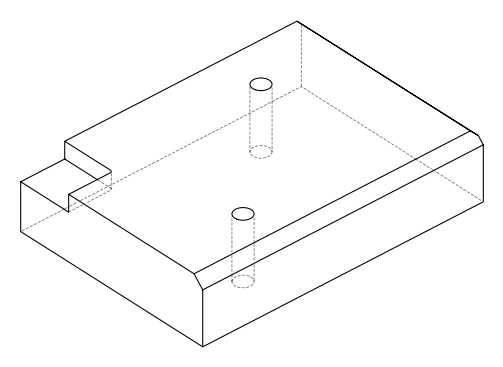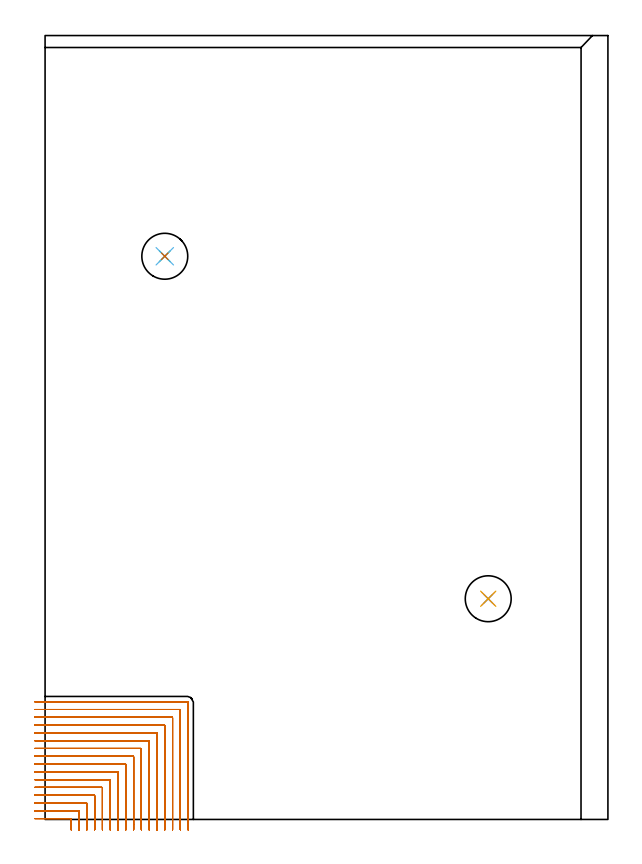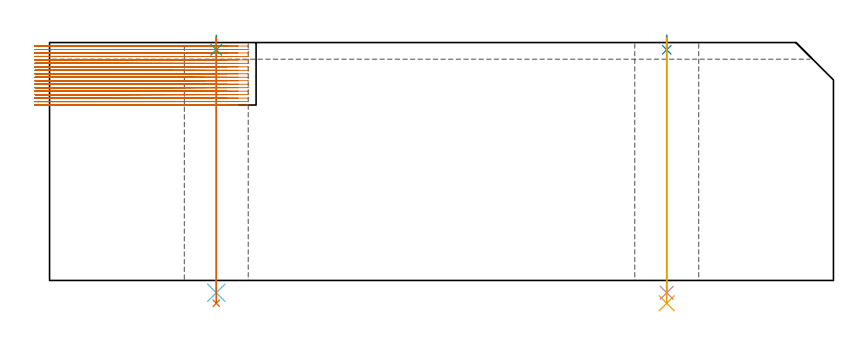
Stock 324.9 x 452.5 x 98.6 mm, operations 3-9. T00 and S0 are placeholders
(PLAN: 9 operations, 6 tool changes, 92.9 min)
(1 AREA_MILL | FG_CHAMFER_SURFACE | UGT0205_001 | 7.7 min | 7630 mm3)
(2 AREA_MILL_1 | FG_CHAMFER_SURFACE_1 | UGT0205_001 | 21.9 min | 54138 mm3)
(3 MILL_CORNER_NOTCH_RECTANGULAR | CORNER_NOTCH_RECTANGULAR | NXT0201_008 | Follow Part, ap 1.5, ae 75% | 61.51 min | 157337 mm3)
(4 SPOT_DRILL | STEP1HOLE | NXT0321_9005560120000 | 0.05 min | 81 mm3)
(5 SPOT_DRILL_1 | STEP1HOLE_1 | NXT0321_9005560120000 | 0.05 min | 98 mm3)
(6 DRILL_THROUGH_HOLE_INTO_CENTER | STEP1HOLE | UGT0301_515 | 0.42 min | 11014 mm3)
(7 DRILL_TO_ENLARGE_THROUGH_HOLE | STEP1HOLE | UGT0301_388 | 0.44 min | 43217 mm3)
(8 DRILL_THROUGH_HOLE_INTO_CENTER_1 | STEP1HOLE_1 | UGT0301_515 | 0.42 min | 11021 mm3)
(9 DRILL_TO_ENLARGE_THROUGH_HOLE_1 | STEP1HOLE_1 | UGT0301_388 | 0.44 min | 43216 mm3)
(TOOL UGT0205_001 | Chamfer Mill 20 x 3 x 45 deg. | D20 FL50 Z2)
(TOOL NXT0201_008 | ENDMILL 6mm [2P460-0600-NA 1630] | D6 FL26 Z6)
(TOOL NXT0321_9005560120000 | NC Spot Drill, 120deg, 12mm, HSS, Uncoated | D12 PA120 FL30 Z2)
(TOOL UGT0301_515 | Carbide Drill 12.0 mm | D12 PA118 FL101 Z2)
(TOOL UGT0301_388 | Twist Drill 26.5 mm | D26.5 PA118 FL165 Z2)
(OP 3 MILL_CORNER_NOTCH_RECTANGULAR)
G17 G21 G94 G90
T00 M6
G54
G17 G0 G90 X15.1 Y-6. S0 M3
G43 Z108.6 H1
Z97.161
G94 G1 Y-3. F250.
Y0.205 F500.
G3 X14.805 Y0.5 R0.3
G1 X-3.
X-6. F250.
G0 Z108.6
X19.6 Y-6.
Z97.161
G1 Y-3.
Y4.705 F500.
G3 X19.305 Y5. R0.3
G1 X-3.
X-6. F250.
G0 Z108.6
X24.1 Y-6.
Z97.161
G1 Y-3.
Y9.204 F500.
G3 X23.804 Y9.5 R0.3
G1 X-3.
X-6. F250.
G0 Z108.6
X28.6 Y-6.
Z97.161
G1 Y-3.
Y13.704 F500.
G3 X28.304 Y14. R0.3
G1 X-3.
X-6. F250.
G0 Z108.6
X33.1 Y-6.
Z97.161
G1 Y-3.
Y18.204 F500.
G3 X32.804 Y18.5 R0.3
G1 X-3.
X-6. F250.
G0 Z108.6
X37.6 Y-6.
Z97.161
G1 Y-3.
Y22.704 F500.
G3 X37.304 Y23. R0.3
G1 X-3.
X-6. F250.
G0 Z108.6
X42.1 Y-6.
Z97.161
G1 Y-3.
Y27.204 F500.
G3 X41.804 Y27.5 R0.3
G1 X-3.
X-6. F250.
G0 Z108.6
X46.6 Y-6.
Z97.161
G1 Y-3.
Y31.704 F500.
G3 X46.304 Y32. R0.3
G1 X-3.
X-6. F250.
G0 Z108.6
X51.1 Y-6.
Z97.161
G1 Y-3.
Y36.203 F500.
G3 X50.803 Y36.5 R0.3
G1 X-3.
X-6. F250.
G0 Z108.6
X55.6 Y-6.
Z97.161
G1 Y-3.
Y40.703 F500.
G3 X55.303 Y41. R0.3
G1 X-3.
X-6. F250.
G0 Z108.6
X60.1 Y-6.
Z97.161
G1 Y-3.
Y45.203 F500.
G3 X59.803 Y45.5 R0.3
G1 X-3.
X-6. F250.
G0 Z108.6
X64.6 Y-6.
Z97.161
G1 Y-3.
Y49.703 F500.
G3 X64.303 Y50. R0.3
G1 X-3.
X-6. F250.
G0 Z108.6
X69.1 Y-6.
Z97.161
G1 Y-3.
Y54.203 F500.
G3 X68.803 Y54.5 R0.3
G1 X-3.
X-6. F250.
G0 Z108.6
X73.6 Y-6.
Z97.161
G1 Y-3.
Y58.703 F500.
G3 X73.303 Y59. R0.3
G1 X-3.
X-6. F250.
G0 Z108.6
X78.1 Y-6.
Z97.161
G1 Y-3.
Y63.203 F500.
G3 X77.803 Y63.5 R0.3
G1 X-3.
X-6. F250.
G0 Z108.6
X82.6 Y-6.
Z97.161
G1 Y-3.
Y67.4 F500.
G3 X82. Y68. R0.6
G1 X-3.
X-6. F250.
G0 Z108.6
X15.1 Y-6.
Z95.722
G1 Y-3.
Y0.205 F500.
G3 X14.805 Y0.5 R0.3
G1 X-3.
X-6. F250.
G0 Z108.6
X19.6 Y-6.
Z95.722
G1 Y-3.
Y4.705 F500.
G3 X19.305 Y5. R0.3
G1 X-3.
X-6. F250.
G0 Z108.6
X24.1 Y-6.
Z95.722
G1 Y-3.
Y9.204 F500.
G3 X23.804 Y9.5 R0.3
G1 X-3.
X-6. F250.
G0 Z108.6
X28.6 Y-6.
Z95.722
G1 Y-3.
Y13.704 F500.
G3 X28.304 Y14. R0.3
G1 X-3.
X-6. F250.
G0 Z108.6
X33.1 Y-6.
Z95.722
G1 Y-3.
Y18.204 F500.
G3 X32.804 Y18.5 R0.3
G1 X-3.
X-6. F250.
G0 Z108.6
X37.6 Y-6.
Z95.722
G1 Y-3.
Y22.704 F500.
G3 X37.304 Y23. R0.3
G1 X-3.
X-6. F250.
G0 Z108.6
X42.1 Y-6.
Z95.722
G1 Y-3.
Y27.204 F500.
G3 X41.804 Y27.5 R0.3
G1 X-3.
X-6. F250.
G0 Z108.6
X46.6 Y-6.
Z95.722
G1 Y-3.
Y31.704 F500.
G3 X46.304 Y32. R0.3
G1 X-3.
X-6. F250.
G0 Z108.6
X51.1 Y-6.
Z95.722
G1 Y-3.
Y36.203 F500.
G3 X50.803 Y36.5 R0.3
G1 X-3.
X-6. F250.
G0 Z108.6
X55.6 Y-6.
Z95.722
G1 Y-3.
Y40.703 F500.
G3 X55.303 Y41. R0.3
G1 X-3.
X-6. F250.
G0 Z108.6
X60.1 Y-6.
Z95.722
G1 Y-3.
Y45.203 F500.
G3 X59.803 Y45.5 R0.3
G1 X-3.
X-6. F250.
G0 Z108.6
X64.6 Y-6.
Z95.722
G1 Y-3.
Y49.703 F500.
G3 X64.303 Y50. R0.3
G1 X-3.
X-6. F250.
G0 Z108.6
X69.1 Y-6.
Z95.722
G1 Y-3.
Y54.203 F500.
G3 X68.803 Y54.5 R0.3
G1 X-3.
X-6. F250.
G0 Z108.6
X73.6 Y-6.
Z95.722
G1 Y-3.
Y58.703 F500.
G3 X73.303 Y59. R0.3
G1 X-3.
X-6. F250.
G0 Z108.6
X78.1 Y-6.
Z95.722
G1 Y-3.
Y63.203 F500.
G3 X77.803 Y63.5 R0.3
G1 X-3.
X-6. F250.
G0 Z108.6
X82.6 Y-6.
Z95.722
G1 Y-3.
Y67.4 F500.
G3 X82. Y68. R0.6
G1 X-3.
X-6. F250.
G0 Z108.6
X15.1 Y-6.
Z94.283
G1 Y-3.
Y0.205 F500.
G3 X14.805 Y0.5 R0.3
G1 X-3.
X-6. F250.
G0 Z108.6
X19.6 Y-6.
Z94.283
G1 Y-3.
Y4.705 F500.
G3 X19.305 Y5. R0.3
G1 X-3.
X-6. F250.
G0 Z108.6
X24.1 Y-6.
Z94.283
G1 Y-3.
Y9.204 F500.
G3 X23.804 Y9.5 R0.3
G1 X-3.
X-6. F250.
G0 Z108.6
X28.6 Y-6.
Z94.283
G1 Y-3.
Y13.704 F500.
G3 X28.304 Y14. R0.3
G1 X-3.
X-6. F250.
G0 Z108.6
X33.1 Y-6.
Z94.283
G1 Y-3.
Y18.204 F500.
G3 X32.804 Y18.5 R0.3
G1 X-3.
X-6. F250.
G0 Z108.6
X37.6 Y-6.
Z94.283
G1 Y-3.
Y22.704 F500.
G3 X37.304 Y23. R0.3
G1 X-3.
X-6. F250.
G0 Z108.6
X42.1 Y-6.
Z94.283
G1 Y-3.
Y27.204 F500.
G3 X41.804 Y27.5 R0.3
G1 X-3.
X-6. F250.
G0 Z108.6
X46.6 Y-6.
Z94.283
G1 Y-3.
Y31.704 F500.
G3 X46.304 Y32. R0.3
G1 X-3.
X-6. F250.
G0 Z108.6
X51.1 Y-6.
Z94.283
G1 Y-3.
Y36.203 F500.
G3 X50.803 Y36.5 R0.3
G1 X-3.
X-6. F250.
G0 Z108.6
X55.6 Y-6.
Z94.283
G1 Y-3.
Y40.703 F500.
G3 X55.303 Y41. R0.3
G1 X-3.
X-6. F250.
G0 Z108.6
X60.1 Y-6.
Z94.283
G1 Y-3.
Y45.203 F500.
G3 X59.803 Y45.5 R0.3
G1 X-3.
X-6. F250.
G0 Z108.6
X64.6 Y-6.
Z94.283
G1 Y-3.
Y49.703 F500.
G3 X64.303 Y50. R0.3
G1 X-3.
X-6. F250.
G0 Z108.6
X69.1 Y-6.
Z94.283
G1 Y-3.
Y54.203 F500.
G3 X68.803 Y54.5 R0.3
G1 X-3.
X-6. F250.
G0 Z108.6
X73.6 Y-6.
Z94.283
G1 Y-3.
Y58.703 F500.
G3 X73.303 Y59. R0.3
G1 X-3.
X-6. F250.
G0 Z108.6
X78.1 Y-6.
Z94.283
G1 Y-3.
Y63.203 F500.
G3 X77.803 Y63.5 R0.3
G1 X-3.
X-6. F250.
G0 Z108.6
X82.6 Y-6.
Z94.283
G1 Y-3.
Y67.4 F500.
G3 X82. Y68. R0.6
G1 X-3.
X-6. F250.
G0 Z108.6
X15.1 Y-6.
Z92.844
G1 Y-3.
Y0.205 F500.
G3 X14.805 Y0.5 R0.3
G1 X-3.
X-6. F250.
G0 Z108.6
X19.6 Y-6.
Z92.844
G1 Y-3.
Y4.705 F500.
G3 X19.305 Y5. R0.3
G1 X-3.
X-6. F250.
G0 Z108.6
X24.1 Y-6.
Z92.844
G1 Y-3.
Y9.204 F500.
G3 X23.804 Y9.5 R0.3
G1 X-3.
X-6. F250.
G0 Z108.6
X28.6 Y-6.
Z92.844
G1 Y-3.
Y13.704 F500.
G3 X28.304 Y14. R0.3
G1 X-3.
X-6. F250.
G0 Z108.6
X33.1 Y-6.
Z92.844
G1 Y-3.
Y18.204 F500.
G3 X32.804 Y18.5 R0.3
G1 X-3.
X-6. F250.
G0 Z108.6
X37.6 Y-6.
Z92.844
G1 Y-3.
Y22.704 F500.
G3 X37.304 Y23. R0.3
G1 X-3.
X-6. F250.
G0 Z108.6
X42.1 Y-6.
Z92.844
G1 Y-3.
Y27.204 F500.
G3 X41.804 Y27.5 R0.3
G1 X-3.
X-6. F250.
G0 Z108.6
X46.6 Y-6.
Z92.844
G1 Y-3.
Y31.704 F500.
G3 X46.304 Y32. R0.3
G1 X-3.
X-6. F250.
G0 Z108.6
X51.1 Y-6.
Z92.844
G1 Y-3.
Y36.203 F500.
G3 X50.803 Y36.5 R0.3
G1 X-3.
X-6. F250.
G0 Z108.6
X55.6 Y-6.
Z92.844
G1 Y-3.
Y40.703 F500.
G3 X55.303 Y41. R0.3
G1 X-3.
X-6. F250.
G0 Z108.6
X60.1 Y-6.
Z92.844
G1 Y-3.
Y45.203 F500.
G3 X59.803 Y45.5 R0.3
G1 X-3.
X-6. F250.
G0 Z108.6
X64.6 Y-6.
Z92.844
G1 Y-3.
Y49.703 F500.
G3 X64.303 Y50. R0.3
G1 X-3.
X-6. F250.
G0 Z108.6
X69.1 Y-6.
Z92.844
G1 Y-3.
Y54.203 F500.
G3 X68.803 Y54.5 R0.3
G1 X-3.
X-6. F250.
G0 Z108.6
X73.6 Y-6.
Z92.844
G1 Y-3.
Y58.703 F500.
G3 X73.303 Y59. R0.3
G1 X-3.
X-6. F250.
G0 Z108.6
X78.1 Y-6.
Z92.844
G1 Y-3.
Y63.203 F500.
G3 X77.803 Y63.5 R0.3
G1 X-3.
X-6. F250.
G0 Z108.6
X82.6 Y-6.
Z92.844
G1 Y-3.
Y67.4 F500.
G3 X82. Y68. R0.6
G1 X-3.
X-6. F250.
G0 Z108.6
X15.1 Y-6.
Z91.405
G1 Y-3.
Y0.205 F500.
G3 X14.805 Y0.5 R0.3
G1 X-3.
X-6. F250.
G0 Z108.6
X19.6 Y-6.
Z91.405
G1 Y-3.
Y4.705 F500.
G3 X19.305 Y5. R0.3
G1 X-3.
X-6. F250.
G0 Z108.6
X24.1 Y-6.
Z91.405
G1 Y-3.
Y9.204 F500.
G3 X23.804 Y9.5 R0.3
G1 X-3.
X-6. F250.
G0 Z108.6
X28.6 Y-6.
Z91.405
G1 Y-3.
Y13.704 F500.
G3 X28.304 Y14. R0.3
G1 X-3.
X-6. F250.
G0 Z108.6
X33.1 Y-6.
Z91.405
G1 Y-3.
Y18.204 F500.
G3 X32.804 Y18.5 R0.3
G1 X-3.
X-6. F250.
G0 Z108.6
X37.6 Y-6.
Z91.405
G1 Y-3.
Y22.704 F500.
G3 X37.304 Y23. R0.3
G1 X-3.
X-6. F250.
G0 Z108.6
X42.1 Y-6.
Z91.405
G1 Y-3.
Y27.204 F500.
G3 X41.804 Y27.5 R0.3
G1 X-3.
X-6. F250.
G0 Z108.6
X46.6 Y-6.
Z91.405
G1 Y-3.
Y31.704 F500.
G3 X46.304 Y32. R0.3
G1 X-3.
X-6. F250.
G0 Z108.6
X51.1 Y-6.
Z91.405
G1 Y-3.
Y36.203 F500.
G3 X50.803 Y36.5 R0.3
G1 X-3.
X-6. F250.
G0 Z108.6
X55.6 Y-6.
Z91.405
G1 Y-3.
Y40.703 F500.
G3 X55.303 Y41. R0.3
G1 X-3.
X-6. F250.
G0 Z108.6
X60.1 Y-6.
Z91.405
G1 Y-3.
Y45.203 F500.
G3 X59.803 Y45.5 R0.3
G1 X-3.
X-6. F250.
G0 Z108.6
X64.6 Y-6.
Z91.405
G1 Y-3.
Y49.703 F500.
G3 X64.303 Y50. R0.3
G1 X-3.
X-6. F250.
G0 Z108.6
X69.1 Y-6.
Z91.405
G1 Y-3.
Y54.203 F500.
G3 X68.803 Y54.5 R0.3
G1 X-3.
X-6. F250.
G0 Z108.6
X73.6 Y-6.
Z91.405
G1 Y-3.
Y58.703 F500.
G3 X73.303 Y59. R0.3
G1 X-3.
X-6. F250.
G0 Z108.6
X78.1 Y-6.
Z91.405
G1 Y-3.
Y63.203 F500.
G3 X77.803 Y63.5 R0.3
G1 X-3.
X-6. F250.
G0 Z108.6
X82.6 Y-6.
Z91.405
G1 Y-3.
Y67.4 F500.
G3 X82. Y68. R0.6
G1 X-3.
X-6. F250.
G0 Z108.6
X15.1 Y-6.
Z89.967
G1 Y-3.
Y0.205 F500.
G3 X14.805 Y0.5 R0.3
G1 X-3.
X-6. F250.
G0 Z108.6
X19.6 Y-6.
Z89.967
G1 Y-3.
Y4.705 F500.
G3 X19.305 Y5. R0.3
G1 X-3.
X-6. F250.
G0 Z108.6
X24.1 Y-6.
Z89.967
G1 Y-3.
Y9.204 F500.
G3 X23.804 Y9.5 R0.3
G1 X-3.
X-6. F250.
G0 Z108.6
X28.6 Y-6.
Z89.967
G1 Y-3.
Y13.704 F500.
G3 X28.304 Y14. R0.3
G1 X-3.
X-6. F250.
G0 Z108.6
X33.1 Y-6.
Z89.967
G1 Y-3.
Y18.204 F500.
G3 X32.804 Y18.5 R0.3
G1 X-3.
X-6. F250.
G0 Z108.6
X37.6 Y-6.
Z89.967
G1 Y-3.
Y22.704 F500.
G3 X37.304 Y23. R0.3
G1 X-3.
X-6. F250.
G0 Z108.6
X42.1 Y-6.
Z89.967
G1 Y-3.
Y27.204 F500.
G3 X41.804 Y27.5 R0.3
G1 X-3.
X-6. F250.
G0 Z108.6
X46.6 Y-6.
Z89.967
G1 Y-3.
Y31.704 F500.
G3 X46.304 Y32. R0.3
G1 X-3.
X-6. F250.
G0 Z108.6
X51.1 Y-6.
Z89.967
G1 Y-3.
Y36.203 F500.
G3 X50.803 Y36.5 R0.3
G1 X-3.
X-6. F250.
G0 Z108.6
X55.6 Y-6.
Z89.967
G1 Y-3.
Y40.703 F500.
G3 X55.303 Y41. R0.3
G1 X-3.
X-6. F250.
G0 Z108.6
X60.1 Y-6.
Z89.967
G1 Y-3.
Y45.203 F500.
G3 X59.803 Y45.5 R0.3
G1 X-3.
X-6. F250.
G0 Z108.6
X64.6 Y-6.
Z89.967
G1 Y-3.
Y49.703 F500.
G3 X64.303 Y50. R0.3
G1 X-3.
X-6. F250.
G0 Z108.6
X69.1 Y-6.
Z89.967
G1 Y-3.
Y54.203 F500.
G3 X68.803 Y54.5 R0.3
G1 X-3.
X-6. F250.
G0 Z108.6
X73.6 Y-6.
Z89.967
G1 Y-3.
Y58.703 F500.
G3 X73.303 Y59. R0.3
G1 X-3.
X-6. F250.
G0 Z108.6
X78.1 Y-6.
Z89.967
G1 Y-3.
Y63.203 F500.
G3 X77.803 Y63.5 R0.3
G1 X-3.
X-6. F250.
G0 Z108.6
X82.6 Y-6.
Z89.967
G1 Y-3.
Y67.4 F500.
G3 X82. Y68. R0.6
G1 X-3.
X-6. F250.
G0 Z108.6
X15.1 Y-6.
Z88.528
G1 Y-3.
Y0.205 F500.
G3 X14.805 Y0.5 R0.3
G1 X-3.
X-6. F250.
G0 Z108.6
X19.6 Y-6.
Z88.528
G1 Y-3.
Y4.705 F500.
G3 X19.305 Y5. R0.3
G1 X-3.
X-6. F250.
G0 Z108.6
X24.1 Y-6.
Z88.528
G1 Y-3.
Y9.204 F500.
G3 X23.804 Y9.5 R0.3
G1 X-3.
X-6. F250.
G0 Z108.6
X28.6 Y-6.
Z88.528
G1 Y-3.
Y13.704 F500.
G3 X28.304 Y14. R0.3
G1 X-3.
X-6. F250.
G0 Z108.6
X33.1 Y-6.
Z88.528
G1 Y-3.
Y18.204 F500.
G3 X32.804 Y18.5 R0.3
G1 X-3.
X-6. F250.
G0 Z108.6
X37.6 Y-6.
Z88.528
G1 Y-3.
Y22.704 F500.
G3 X37.304 Y23. R0.3
G1 X-3.
X-6. F250.
G0 Z108.6
X42.1 Y-6.
Z88.528
G1 Y-3.
Y27.204 F500.
G3 X41.804 Y27.5 R0.3
G1 X-3.
X-6. F250.
G0 Z108.6
X46.6 Y-6.
Z88.528
G1 Y-3.
Y31.704 F500.
G3 X46.304 Y32. R0.3
G1 X-3.
X-6. F250.
G0 Z108.6
X51.1 Y-6.
Z88.528
G1 Y-3.
Y36.203 F500.
G3 X50.803 Y36.5 R0.3
G1 X-3.
X-6. F250.
G0 Z108.6
X55.6 Y-6.
Z88.528
G1 Y-3.
Y40.703 F500.
G3 X55.303 Y41. R0.3
G1 X-3.
X-6. F250.
G0 Z108.6
X60.1 Y-6.
Z88.528
G1 Y-3.
Y45.203 F500.
G3 X59.803 Y45.5 R0.3
G1 X-3.
X-6. F250.
G0 Z108.6
X64.6 Y-6.
Z88.528
G1 Y-3.
Y49.703 F500.
G3 X64.303 Y50. R0.3
G1 X-3.
X-6. F250.
G0 Z108.6
X69.1 Y-6.
Z88.528
G1 Y-3.
Y54.203 F500.
G3 X68.803 Y54.5 R0.3
G1 X-3.
X-6. F250.
G0 Z108.6
X73.6 Y-6.
Z88.528
G1 Y-3.
Y58.703 F500.
G3 X73.303 Y59. R0.3
G1 X-3.
X-6. F250.
G0 Z108.6
X78.1 Y-6.
Z88.528
G1 Y-3.
Y63.203 F500.
G3 X77.803 Y63.5 R0.3
G1 X-3.
X-6. F250.
G0 Z108.6
X82.6 Y-6.
Z88.528
G1 Y-3.
Y67.4 F500.
G3 X82. Y68. R0.6
G1 X-3.
X-6. F250.
G0 Z108.6
X15.1 Y-6.
Z87.089
G1 Y-3.
Y0.205 F500.
G3 X14.805 Y0.5 R0.3
G1 X-3.
X-6. F250.
G0 Z108.6
X19.6 Y-6.
Z87.089
G1 Y-3.
Y4.705 F500.
G3 X19.305 Y5. R0.3
G1 X-3.
X-6. F250.
G0 Z108.6
X24.1 Y-6.
Z87.089
G1 Y-3.
Y9.204 F500.
G3 X23.804 Y9.5 R0.3
G1 X-3.
X-6. F250.
G0 Z108.6
X28.6 Y-6.
Z87.089
G1 Y-3.
Y13.704 F500.
G3 X28.304 Y14. R0.3
G1 X-3.
X-6. F250.
G0 Z108.6
X33.1 Y-6.
Z87.089
G1 Y-3.
Y18.204 F500.
G3 X32.804 Y18.5 R0.3
G1 X-3.
X-6. F250.
G0 Z108.6
X37.6 Y-6.
Z87.089
G1 Y-3.
Y22.704 F500.
G3 X37.304 Y23. R0.3
G1 X-3.
X-6. F250.
G0 Z108.6
X42.1 Y-6.
Z87.089
G1 Y-3.
Y27.204 F500.
G3 X41.804 Y27.5 R0.3
G1 X-3.
X-6. F250.
G0 Z108.6
X46.6 Y-6.
Z87.089
G1 Y-3.
Y31.704 F500.
G3 X46.304 Y32. R0.3
G1 X-3.
X-6. F250.
G0 Z108.6
X51.1 Y-6.
Z87.089
G1 Y-3.
Y36.203 F500.
G3 X50.803 Y36.5 R0.3
G1 X-3.
X-6. F250.
G0 Z108.6
X55.6 Y-6.
Z87.089
G1 Y-3.
Y40.703 F500.
G3 X55.303 Y41. R0.3
G1 X-3.
X-6. F250.
G0 Z108.6
X60.1 Y-6.
Z87.089
G1 Y-3.
Y45.203 F500.
G3 X59.803 Y45.5 R0.3
G1 X-3.
X-6. F250.
G0 Z108.6
X64.6 Y-6.
Z87.089
G1 Y-3.
Y49.703 F500.
G3 X64.303 Y50. R0.3
G1 X-3.
X-6. F250.
G0 Z108.6
X69.1 Y-6.
Z87.089
G1 Y-3.
Y54.203 F500.
G3 X68.803 Y54.5 R0.3
G1 X-3.
X-6. F250.
G0 Z108.6
X73.6 Y-6.
Z87.089
G1 Y-3.
Y58.703 F500.
G3 X73.303 Y59. R0.3
G1 X-3.
X-6. F250.
G0 Z108.6
X78.1 Y-6.
Z87.089
G1 Y-3.
Y63.203 F500.
G3 X77.803 Y63.5 R0.3
G1 X-3.
X-6. F250.
G0 Z108.6
X82.6 Y-6.
Z87.089
G1 Y-3.
Y67.4 F500.
G3 X82. Y68. R0.6
G1 X-3.
X-6. F250.
G0 Z108.6
X15.1 Y-6.
Z85.65
G1 Y-3.
Y0.205 F500.
G3 X14.805 Y0.5 R0.3
G1 X-3.
X-6. F250.
G0 Z108.6
X19.6 Y-6.
Z85.65
G1 Y-3.
Y4.705 F500.
G3 X19.305 Y5. R0.3
G1 X-3.
X-6. F250.
G0 Z108.6
X24.1 Y-6.
Z85.65
G1 Y-3.
Y9.204 F500.
G3 X23.804 Y9.5 R0.3
G1 X-3.
X-6. F250.
G0 Z108.6
X28.6 Y-6.
Z85.65
G1 Y-3.
Y13.704 F500.
G3 X28.304 Y14. R0.3
G1 X-3.
X-6. F250.
G0 Z108.6
X33.1 Y-6.
Z85.65
G1 Y-3.
Y18.204 F500.
G3 X32.804 Y18.5 R0.3
G1 X-3.
X-6. F250.
G0 Z108.6
X37.6 Y-6.
Z85.65
G1 Y-3.
Y22.704 F500.
G3 X37.304 Y23. R0.3
G1 X-3.
X-6. F250.
G0 Z108.6
X42.1 Y-6.
Z85.65
G1 Y-3.
Y27.204 F500.
G3 X41.804 Y27.5 R0.3
G1 X-3.
X-6. F250.
G0 Z108.6
X46.6 Y-6.
Z85.65
G1 Y-3.
Y31.704 F500.
G3 X46.304 Y32. R0.3
G1 X-3.
X-6. F250.
G0 Z108.6
X51.1 Y-6.
Z85.65
G1 Y-3.
Y36.203 F500.
G3 X50.803 Y36.5 R0.3
G1 X-3.
X-6. F250.
G0 Z108.6
X55.6 Y-6.
Z85.65
G1 Y-3.
Y40.703 F500.
G3 X55.303 Y41. R0.3
G1 X-3.
X-6. F250.
G0 Z108.6
X60.1 Y-6.
Z85.65
G1 Y-3.
Y45.203 F500.
G3 X59.803 Y45.5 R0.3
G1 X-3.
X-6. F250.
G0 Z108.6
X64.6 Y-6.
Z85.65
G1 Y-3.
Y49.703 F500.
G3 X64.303 Y50. R0.3
G1 X-3.
X-6. F250.
G0 Z108.6
X69.1 Y-6.
Z85.65
G1 Y-3.
Y54.203 F500.
G3 X68.803 Y54.5 R0.3
G1 X-3.
X-6. F250.
G0 Z108.6
X73.6 Y-6.
Z85.65
G1 Y-3.
Y58.703 F500.
G3 X73.303 Y59. R0.3
G1 X-3.
X-6. F250.
G0 Z108.6
X78.1 Y-6.
Z85.65
G1 Y-3.
Y63.203 F500.
G3 X77.803 Y63.5 R0.3
G1 X-3.
X-6. F250.
G0 Z108.6
X82.6 Y-6.
Z85.65
G1 Y-3.
Y67.4 F500.
G3 X82. Y68. R0.6
G1 X-3.
X-6. F250.
G0 Z108.6
X15.1 Y-6.
Z84.211
G1 Y-3.
Y0.205 F500.
G3 X14.805 Y0.5 R0.3
G1 X-3.
X-6. F250.
G0 Z108.6
X19.6 Y-6.
Z84.211
G1 Y-3.
Y4.705 F500.
G3 X19.305 Y5. R0.3
G1 X-3.
X-6. F250.
G0 Z108.6
X24.1 Y-6.
Z84.211
G1 Y-3.
Y9.204 F500.
G3 X23.804 Y9.5 R0.3
G1 X-3.
X-6. F250.
G0 Z108.6
X28.6 Y-6.
Z84.211
G1 Y-3.
Y13.704 F500.
G3 X28.304 Y14. R0.3
G1 X-3.
X-6. F250.
G0 Z108.6
X33.1 Y-6.
Z84.211
G1 Y-3.
Y18.204 F500.
G3 X32.804 Y18.5 R0.3
G1 X-3.
X-6. F250.
G0 Z108.6
X37.6 Y-6.
Z84.211
G1 Y-3.
Y22.704 F500.
G3 X37.304 Y23. R0.3
G1 X-3.
X-6. F250.
G0 Z108.6
X42.1 Y-6.
Z84.211
G1 Y-3.
Y27.204 F500.
G3 X41.804 Y27.5 R0.3
G1 X-3.
X-6. F250.
G0 Z108.6
X46.6 Y-6.
Z84.211
G1 Y-3.
Y31.704 F500.
G3 X46.304 Y32. R0.3
G1 X-3.
X-6. F250.
G0 Z108.6
X51.1 Y-6.
Z84.211
G1 Y-3.
Y36.203 F500.
G3 X50.803 Y36.5 R0.3
G1 X-3.
X-6. F250.
G0 Z108.6
X55.6 Y-6.
Z84.211
G1 Y-3.
Y40.703 F500.
G3 X55.303 Y41. R0.3
G1 X-3.
X-6. F250.
G0 Z108.6
X60.1 Y-6.
Z84.211
G1 Y-3.
Y45.203 F500.
G3 X59.803 Y45.5 R0.3
G1 X-3.
X-6. F250.
G0 Z108.6
X64.6 Y-6.
Z84.211
G1 Y-3.
Y49.703 F500.
G3 X64.303 Y50. R0.3
G1 X-3.
X-6. F250.
G0 Z108.6
X69.1 Y-6.
Z84.211
G1 Y-3.
Y54.203 F500.
G3 X68.803 Y54.5 R0.3
G1 X-3.
X-6. F250.
G0 Z108.6
X73.6 Y-6.
Z84.211
G1 Y-3.
Y58.703 F500.
G3 X73.303 Y59. R0.3
G1 X-3.
X-6. F250.
G0 Z108.6
X78.1 Y-6.
Z84.211
G1 Y-3.
Y63.203 F500.
G3 X77.803 Y63.5 R0.3
G1 X-3.
X-6. F250.
G0 Z108.6
X82.6 Y-6.
Z84.211
G1 Y-3.
Y67.4 F500.
G3 X82. Y68. R0.6
G1 X-3.
X-6. F250.
G0 Z108.6
X15.1 Y-6.
Z82.772
G1 Y-3.
Y0.205 F500.
G3 X14.805 Y0.5 R0.3
G1 X-3.
X-6. F250.
G0 Z108.6
X19.6 Y-6.
Z82.772
G1 Y-3.
Y4.705 F500.
G3 X19.305 Y5. R0.3
G1 X-3.
X-6. F250.
G0 Z108.6
X24.1 Y-6.
Z82.772
G1 Y-3.
Y9.204 F500.
G3 X23.804 Y9.5 R0.3
G1 X-3.
X-6. F250.
G0 Z108.6
X28.6 Y-6.
Z82.772
G1 Y-3.
Y13.704 F500.
G3 X28.304 Y14. R0.3
G1 X-3.
X-6. F250.
G0 Z108.6
X33.1 Y-6.
Z82.772
G1 Y-3.
Y18.204 F500.
G3 X32.804 Y18.5 R0.3
G1 X-3.
X-6. F250.
G0 Z108.6
X37.6 Y-6.
Z82.772
G1 Y-3.
Y22.704 F500.
G3 X37.304 Y23. R0.3
G1 X-3.
X-6. F250.
G0 Z108.6
X42.1 Y-6.
Z82.772
G1 Y-3.
Y27.204 F500.
G3 X41.804 Y27.5 R0.3
G1 X-3.
X-6. F250.
G0 Z108.6
X46.6 Y-6.
Z82.772
G1 Y-3.
Y31.704 F500.
G3 X46.304 Y32. R0.3
G1 X-3.
X-6. F250.
G0 Z108.6
X51.1 Y-6.
Z82.772
G1 Y-3.
Y36.203 F500.
G3 X50.803 Y36.5 R0.3
G1 X-3.
X-6. F250.
G0 Z108.6
X55.6 Y-6.
Z82.772
G1 Y-3.
Y40.703 F500.
G3 X55.303 Y41. R0.3
G1 X-3.
X-6. F250.
G0 Z108.6
X60.1 Y-6.
Z82.772
G1 Y-3.
Y45.203 F500.
G3 X59.803 Y45.5 R0.3
G1 X-3.
X-6. F250.
G0 Z108.6
X64.6 Y-6.
Z82.772
G1 Y-3.
Y49.703 F500.
G3 X64.303 Y50. R0.3
G1 X-3.
X-6. F250.
G0 Z108.6
X69.1 Y-6.
Z82.772
G1 Y-3.
Y54.203 F500.
G3 X68.803 Y54.5 R0.3
G1 X-3.
X-6. F250.
G0 Z108.6
X73.6 Y-6.
Z82.772
G1 Y-3.
Y58.703 F500.
G3 X73.303 Y59. R0.3
G1 X-3.
X-6. F250.
G0 Z108.6
X78.1 Y-6.
Z82.772
G1 Y-3.
Y63.203 F500.
G3 X77.803 Y63.5 R0.3
G1 X-3.
X-6. F250.
G0 Z108.6
X82.6 Y-6.
Z82.772
G1 Y-3.
Y67.4 F500.
G3 X82. Y68. R0.6
G1 X-3.
X-6. F250.
G0 Z108.6
X15.1 Y-6.
Z81.333
G1 Y-3.
Y0.205 F500.
G3 X14.805 Y0.5 R0.3
G1 X-3.
X-6. F250.
G0 Z108.6
X19.6 Y-6.
Z81.333
G1 Y-3.
Y4.705 F500.
G3 X19.305 Y5. R0.3
G1 X-3.
X-6. F250.
G0 Z108.6
X24.1 Y-6.
Z81.333
G1 Y-3.
Y9.204 F500.
G3 X23.804 Y9.5 R0.3
G1 X-3.
X-6. F250.
G0 Z108.6
X28.6 Y-6.
Z81.333
G1 Y-3.
Y13.704 F500.
G3 X28.304 Y14. R0.3
G1 X-3.
X-6. F250.
G0 Z108.6
X33.1 Y-6.
Z81.333
G1 Y-3.
Y18.204 F500.
G3 X32.804 Y18.5 R0.3
G1 X-3.
X-6. F250.
G0 Z108.6
X37.6 Y-6.
Z81.333
G1 Y-3.
Y22.704 F500.
G3 X37.304 Y23. R0.3
G1 X-3.
X-6. F250.
G0 Z108.6
X42.1 Y-6.
Z81.333
G1 Y-3.
Y27.204 F500.
G3 X41.804 Y27.5 R0.3
G1 X-3.
X-6. F250.
G0 Z108.6
X46.6 Y-6.
Z81.333
G1 Y-3.
Y31.704 F500.
G3 X46.304 Y32. R0.3
G1 X-3.
X-6. F250.
G0 Z108.6
X51.1 Y-6.
Z81.333
G1 Y-3.
Y36.203 F500.
G3 X50.803 Y36.5 R0.3
G1 X-3.
X-6. F250.
G0 Z108.6
X55.6 Y-6.
Z81.333
G1 Y-3.
Y40.703 F500.
G3 X55.303 Y41. R0.3
G1 X-3.
X-6. F250.
G0 Z108.6
X60.1 Y-6.
Z81.333
G1 Y-3.
Y45.203 F500.
G3 X59.803 Y45.5 R0.3
G1 X-3.
X-6. F250.
G0 Z108.6
X64.6 Y-6.
Z81.333
G1 Y-3.
Y49.703 F500.
G3 X64.303 Y50. R0.3
G1 X-3.
X-6. F250.
G0 Z108.6
X69.1 Y-6.
Z81.333
G1 Y-3.
Y54.203 F500.
G3 X68.803 Y54.5 R0.3
G1 X-3.
X-6. F250.
G0 Z108.6
X73.6 Y-6.
Z81.333
G1 Y-3.
Y58.703 F500.
G3 X73.303 Y59. R0.3
G1 X-3.
X-6. F250.
G0 Z108.6
X78.1 Y-6.
Z81.333
G1 Y-3.
Y63.203 F500.
G3 X77.803 Y63.5 R0.3
G1 X-3.
X-6. F250.
G0 Z108.6
X82.6 Y-6.
Z81.333
G1 Y-3.
Y67.4 F500.
G3 X82. Y68. R0.6
G1 X-3.
X-6. F250.
G0 Z108.6
X15.1 Y-6.
Z79.894
G1 Y-3.
Y0.205 F500.
G3 X14.805 Y0.5 R0.3
G1 X-3.
X-6. F250.
G0 Z108.6
X19.6 Y-6.
Z79.894
G1 Y-3.
Y4.705 F500.
G3 X19.305 Y5. R0.3
G1 X-3.
X-6. F250.
G0 Z108.6
X24.1 Y-6.
Z79.894
G1 Y-3.
Y9.204 F500.
G3 X23.804 Y9.5 R0.3
G1 X-3.
X-6. F250.
G0 Z108.6
X28.6 Y-6.
Z79.894
G1 Y-3.
Y13.704 F500.
G3 X28.304 Y14. R0.3
G1 X-3.
X-6. F250.
G0 Z108.6
X33.1 Y-6.
Z79.894
G1 Y-3.
Y18.204 F500.
G3 X32.804 Y18.5 R0.3
G1 X-3.
X-6. F250.
G0 Z108.6
X37.6 Y-6.
Z79.894
G1 Y-3.
Y22.704 F500.
G3 X37.304 Y23. R0.3
G1 X-3.
X-6. F250.
G0 Z108.6
X42.1 Y-6.
Z79.894
G1 Y-3.
Y27.204 F500.
G3 X41.804 Y27.5 R0.3
G1 X-3.
X-6. F250.
G0 Z108.6
X46.6 Y-6.
Z79.894
G1 Y-3.
Y31.704 F500.
G3 X46.304 Y32. R0.3
G1 X-3.
X-6. F250.
G0 Z108.6
X51.1 Y-6.
Z79.894
G1 Y-3.
Y36.203 F500.
G3 X50.803 Y36.5 R0.3
G1 X-3.
X-6. F250.
G0 Z108.6
X55.6 Y-6.
Z79.894
G1 Y-3.
Y40.703 F500.
G3 X55.303 Y41. R0.3
G1 X-3.
X-6. F250.
G0 Z108.6
X60.1 Y-6.
Z79.894
G1 Y-3.
Y45.203 F500.
G3 X59.803 Y45.5 R0.3
G1 X-3.
X-6. F250.
G0 Z108.6
X64.6 Y-6.
Z79.894
G1 Y-3.
Y49.703 F500.
G3 X64.303 Y50. R0.3
G1 X-3.
X-6. F250.
G0 Z108.6
X69.1 Y-6.
Z79.894
G1 Y-3.
Y54.203 F500.
G3 X68.803 Y54.5 R0.3
G1 X-3.
X-6. F250.
G0 Z108.6
X73.6 Y-6.
Z79.894
G1 Y-3.
Y58.703 F500.
G3 X73.303 Y59. R0.3
G1 X-3.
X-6. F250.
G0 Z108.6
X78.1 Y-6.
Z79.894
G1 Y-3.
Y63.203 F500.
G3 X77.803 Y63.5 R0.3
G1 X-3.
X-6. F250.
G0 Z108.6
X82.6 Y-6.
Z79.894
G1 Y-3.
Y67.4 F500.
G3 X82. Y68. R0.6
G1 X-3.
X-6. F250.
G0 Z108.6
X15.1 Y-6.
Z78.456
G1 Y-3.
Y0.205 F500.
G3 X14.805 Y0.5 R0.3
G1 X-3.
X-6. F250.
G0 Z108.6
X19.6 Y-6.
Z78.456
G1 Y-3.
Y4.705 F500.
G3 X19.305 Y5. R0.3
G1 X-3.
X-6. F250.
G0 Z108.6
X24.1 Y-6.
Z78.456
G1 Y-3.
Y9.204 F500.
G3 X23.804 Y9.5 R0.3
G1 X-3.
X-6. F250.
G0 Z108.6
X28.6 Y-6.
Z78.456
G1 Y-3.
Y13.704 F500.
G3 X28.304 Y14. R0.3
G1 X-3.
X-6. F250.
G0 Z108.6
X33.1 Y-6.
Z78.456
G1 Y-3.
Y18.204 F500.
G3 X32.804 Y18.5 R0.3
G1 X-3.
X-6. F250.
G0 Z108.6
X37.6 Y-6.
Z78.456
G1 Y-3.
Y22.704 F500.
G3 X37.304 Y23. R0.3
G1 X-3.
X-6. F250.
G0 Z108.6
X42.1 Y-6.
Z78.456
G1 Y-3.
Y27.204 F500.
G3 X41.804 Y27.5 R0.3
G1 X-3.
X-6. F250.
G0 Z108.6
X46.6 Y-6.
Z78.456
G1 Y-3.
Y31.704 F500.
G3 X46.304 Y32. R0.3
G1 X-3.
X-6. F250.
G0 Z108.6
X51.1 Y-6.
Z78.456
G1 Y-3.
Y36.203 F500.
G3 X50.803 Y36.5 R0.3
G1 X-3.
X-6. F250.
G0 Z108.6
X55.6 Y-6.
Z78.456
G1 Y-3.
Y40.703 F500.
G3 X55.303 Y41. R0.3
G1 X-3.
X-6. F250.
G0 Z108.6
X60.1 Y-6.
Z78.456
G1 Y-3.
Y45.203 F500.
G3 X59.803 Y45.5 R0.3
G1 X-3.
X-6. F250.
G0 Z108.6
X64.6 Y-6.
Z78.456
G1 Y-3.
Y49.703 F500.
G3 X64.303 Y50. R0.3
G1 X-3.
X-6. F250.
G0 Z108.6
X69.1 Y-6.
Z78.456
G1 Y-3.
Y54.203 F500.
G3 X68.803 Y54.5 R0.3
G1 X-3.
X-6. F250.
G0 Z108.6
X73.6 Y-6.
Z78.456
G1 Y-3.
Y58.703 F500.
G3 X73.303 Y59. R0.3
G1 X-3.
X-6. F250.
G0 Z108.6
X78.1 Y-6.
Z78.456
G1 Y-3.
Y63.203 F500.
G3 X77.803 Y63.5 R0.3
G1 X-3.
X-6. F250.
G0 Z108.6
X82.6 Y-6.
Z78.456
G1 Y-3.
Y67.4 F500.
G3 X82. Y68. R0.6
G1 X-3.
X-6. F250.
G0 Z108.6
X15.1 Y-6.
Z77.017
G1 Y-3.
Y0.205 F500.
G3 X14.805 Y0.5 R0.3
G1 X-3.
X-6. F250.
G0 Z108.6
X19.6 Y-6.
Z77.017
G1 Y-3.
Y4.705 F500.
G3 X19.305 Y5. R0.3
G1 X-3.
X-6. F250.
G0 Z108.6
X24.1 Y-6.
Z77.017
G1 Y-3.
Y9.204 F500.
G3 X23.804 Y9.5 R0.3
G1 X-3.
X-6. F250.
G0 Z108.6
X28.6 Y-6.
Z77.017
G1 Y-3.
Y13.704 F500.
G3 X28.304 Y14. R0.3
G1 X-3.
X-6. F250.
G0 Z108.6
X33.1 Y-6.
Z77.017
G1 Y-3.
Y18.204 F500.
G3 X32.804 Y18.5 R0.3
G1 X-3.
X-6. F250.
G0 Z108.6
X37.6 Y-6.
Z77.017
G1 Y-3.
Y22.704 F500.
G3 X37.304 Y23. R0.3
G1 X-3.
X-6. F250.
G0 Z108.6
X42.1 Y-6.
Z77.017
G1 Y-3.
Y27.204 F500.
G3 X41.804 Y27.5 R0.3
G1 X-3.
X-6. F250.
G0 Z108.6
X46.6 Y-6.
Z77.017
G1 Y-3.
Y31.704 F500.
G3 X46.304 Y32. R0.3
G1 X-3.
X-6. F250.
G0 Z108.6
X51.1 Y-6.
Z77.017
G1 Y-3.
Y36.203 F500.
G3 X50.803 Y36.5 R0.3
G1 X-3.
X-6. F250.
G0 Z108.6
X55.6 Y-6.
Z77.017
G1 Y-3.
Y40.703 F500.
G3 X55.303 Y41. R0.3
G1 X-3.
X-6. F250.
G0 Z108.6
X60.1 Y-6.
Z77.017
G1 Y-3.
Y45.203 F500.
G3 X59.803 Y45.5 R0.3
G1 X-3.
X-6. F250.
G0 Z108.6
X64.6 Y-6.
Z77.017
G1 Y-3.
Y49.703 F500.
G3 X64.303 Y50. R0.3
G1 X-3.
X-6. F250.
G0 Z108.6
X69.1 Y-6.
Z77.017
G1 Y-3.
Y54.203 F500.
G3 X68.803 Y54.5 R0.3
G1 X-3.
X-6. F250.
G0 Z108.6
X73.6 Y-6.
Z77.017
G1 Y-3.
Y58.703 F500.
G3 X73.303 Y59. R0.3
G1 X-3.
X-6. F250.
G0 Z108.6
X78.1 Y-6.
Z77.017
G1 Y-3.
Y63.203 F500.
G3 X77.803 Y63.5 R0.3
G1 X-3.
X-6. F250.
G0 Z108.6
X82.6 Y-6.
Z77.017
G1 Y-3.
Y67.4 F500.
G3 X82. Y68. R0.6
G1 X-3.
X-6. F250.
G0 Z108.6
X15.1 Y-6.
Z75.578
G1 Y-3.
Y0.205 F500.
G3 X14.805 Y0.5 R0.3
G1 X-3.
X-6. F250.
G0 Z108.6
X19.6 Y-6.
Z75.578
G1 Y-3.
Y4.705 F500.
G3 X19.305 Y5. R0.3
G1 X-3.
X-6. F250.
G0 Z108.6
X24.1 Y-6.
Z75.578
G1 Y-3.
Y9.204 F500.
G3 X23.804 Y9.5 R0.3
G1 X-3.
X-6. F250.
G0 Z108.6
X28.6 Y-6.
Z75.578
G1 Y-3.
Y13.704 F500.
G3 X28.304 Y14. R0.3
G1 X-3.
X-6. F250.
G0 Z108.6
X33.1 Y-6.
Z75.578
G1 Y-3.
Y18.204 F500.
G3 X32.804 Y18.5 R0.3
G1 X-3.
X-6. F250.
G0 Z108.6
X37.6 Y-6.
Z75.578
G1 Y-3.
Y22.704 F500.
G3 X37.304 Y23. R0.3
G1 X-3.
X-6. F250.
G0 Z108.6
X42.1 Y-6.
Z75.578
G1 Y-3.
Y27.204 F500.
G3 X41.804 Y27.5 R0.3
G1 X-3.
X-6. F250.
G0 Z108.6
X46.6 Y-6.
Z75.578
G1 Y-3.
Y31.704 F500.
G3 X46.304 Y32. R0.3
G1 X-3.
X-6. F250.
G0 Z108.6
X51.1 Y-6.
Z75.578
G1 Y-3.
Y36.203 F500.
G3 X50.803 Y36.5 R0.3
G1 X-3.
X-6. F250.
G0 Z108.6
X55.6 Y-6.
Z75.578
G1 Y-3.
Y40.703 F500.
G3 X55.303 Y41. R0.3
G1 X-3.
X-6. F250.
G0 Z108.6
X60.1 Y-6.
Z75.578
G1 Y-3.
Y45.203 F500.
G3 X59.803 Y45.5 R0.3
G1 X-3.
X-6. F250.
G0 Z108.6
X64.6 Y-6.
Z75.578
G1 Y-3.
Y49.703 F500.
G3 X64.303 Y50. R0.3
G1 X-3.
X-6. F250.
G0 Z108.6
X69.1 Y-6.
Z75.578
G1 Y-3.
Y54.203 F500.
G3 X68.803 Y54.5 R0.3
G1 X-3.
X-6. F250.
G0 Z108.6
X73.6 Y-6.
Z75.578
G1 Y-3.
Y58.703 F500.
G3 X73.303 Y59. R0.3
G1 X-3.
X-6. F250.
G0 Z108.6
X78.1 Y-6.
Z75.578
G1 Y-3.
Y63.203 F500.
G3 X77.803 Y63.5 R0.3
G1 X-3.
X-6. F250.
G0 Z108.6
X82.6 Y-6.
Z75.578
G1 Y-3.
Y67.4 F500.
G3 X82. Y68. R0.6
G1 X-3.
X-6. F250.
G0 Z108.6
X15.1 Y-6.
Z74.139
G1 Y-3.
Y0.205 F500.
G3 X14.805 Y0.5 R0.3
G1 X-3.
X-6. F250.
G0 Z108.6
X19.6 Y-6.
Z74.139
G1 Y-3.
Y4.705 F500.
G3 X19.305 Y5. R0.3
G1 X-3.
X-6. F250.
G0 Z108.6
X24.1 Y-6.
Z74.139
G1 Y-3.
Y9.204 F500.
G3 X23.804 Y9.5 R0.3
G1 X-3.
X-6. F250.
G0 Z108.6
X28.6 Y-6.
Z74.139
G1 Y-3.
Y13.704 F500.
G3 X28.304 Y14. R0.3
G1 X-3.
X-6. F250.
G0 Z108.6
X33.1 Y-6.
Z74.139
G1 Y-3.
Y18.204 F500.
G3 X32.804 Y18.5 R0.3
G1 X-3.
X-6. F250.
G0 Z108.6
X37.6 Y-6.
Z74.139
G1 Y-3.
Y22.704 F500.
G3 X37.304 Y23. R0.3
G1 X-3.
X-6. F250.
G0 Z108.6
X42.1 Y-6.
Z74.139
G1 Y-3.
Y27.204 F500.
G3 X41.804 Y27.5 R0.3
G1 X-3.
X-6. F250.
G0 Z108.6
X46.6 Y-6.
Z74.139
G1 Y-3.
Y31.704 F500.
G3 X46.304 Y32. R0.3
G1 X-3.
X-6. F250.
G0 Z108.6
X51.1 Y-6.
Z74.139
G1 Y-3.
Y36.203 F500.
G3 X50.803 Y36.5 R0.3
G1 X-3.
X-6. F250.
G0 Z108.6
X55.6 Y-6.
Z74.139
G1 Y-3.
Y40.703 F500.
G3 X55.303 Y41. R0.3
G1 X-3.
X-6. F250.
G0 Z108.6
X60.1 Y-6.
Z74.139
G1 Y-3.
Y45.203 F500.
G3 X59.803 Y45.5 R0.3
G1 X-3.
X-6. F250.
G0 Z108.6
X64.6 Y-6.
Z74.139
G1 Y-3.
Y49.703 F500.
G3 X64.303 Y50. R0.3
G1 X-3.
X-6. F250.
G0 Z108.6
X69.1 Y-6.
Z74.139
G1 Y-3.
Y54.203 F500.
G3 X68.803 Y54.5 R0.3
G1 X-3.
X-6. F250.
G0 Z108.6
X73.6 Y-6.
Z74.139
G1 Y-3.
Y58.703 F500.
G3 X73.303 Y59. R0.3
G1 X-3.
X-6. F250.
G0 Z108.6
X78.1 Y-6.
Z74.139
G1 Y-3.
Y63.203 F500.
G3 X77.803 Y63.5 R0.3
G1 X-3.
X-6. F250.
G0 Z108.6
X82.6 Y-6.
Z74.139
G1 Y-3.
Y67.4 F500.
G3 X82. Y68. R0.6
G1 X-3.
X-6. F250.
G0 Z108.6
X15.1 Y-6.
Z72.7
G1 Y-3.
Y0.205 F500.
G3 X14.805 Y0.5 R0.3
G1 X-3.
X-6. F250.
G0 Z108.6
X19.6 Y-6.
Z72.7
G1 Y-3.
Y4.705 F500.
G3 X19.305 Y5. R0.3
G1 X-3.
X-6. F250.
G0 Z108.6
X24.1 Y-6.
Z72.7
G1 Y-3.
Y9.204 F500.
G3 X23.804 Y9.5 R0.3
G1 X-3.
X-6. F250.
G0 Z108.6
X28.6 Y-6.
Z72.7
G1 Y-3.
Y13.704 F500.
G3 X28.304 Y14. R0.3
G1 X-3.
X-6. F250.
G0 Z108.6
X33.1 Y-6.
Z72.7
G1 Y-3.
Y18.204 F500.
G3 X32.804 Y18.5 R0.3
G1 X-3.
X-6. F250.
G0 Z108.6
X37.6 Y-6.
Z72.7
G1 Y-3.
Y22.704 F500.
G3 X37.304 Y23. R0.3
G1 X-3.
X-6. F250.
G0 Z108.6
X42.1 Y-6.
Z72.7
G1 Y-3.
Y27.204 F500.
G3 X41.804 Y27.5 R0.3
G1 X-3.
X-6. F250.
G0 Z108.6
X46.6 Y-6.
Z72.7
G1 Y-3.
Y31.704 F500.
G3 X46.304 Y32. R0.3
G1 X-3.
X-6. F250.
G0 Z108.6
X51.1 Y-6.
Z72.7
G1 Y-3.
Y36.203 F500.
G3 X50.803 Y36.5 R0.3
G1 X-3.
X-6. F250.
G0 Z108.6
X55.6 Y-6.
Z72.7
G1 Y-3.
Y40.703 F500.
G3 X55.303 Y41. R0.3
G1 X-3.
X-6. F250.
G0 Z108.6
X60.1 Y-6.
Z72.7
G1 Y-3.
Y45.203 F500.
G3 X59.803 Y45.5 R0.3
G1 X-3.
X-6. F250.
G0 Z108.6
X64.6 Y-6.
Z72.7
G1 Y-3.
Y49.703 F500.
G3 X64.303 Y50. R0.3
G1 X-3.
X-6. F250.
G0 Z108.6
X69.1 Y-6.
Z72.7
G1 Y-3.
Y54.203 F500.
G3 X68.803 Y54.5 R0.3
G1 X-3.
X-6. F250.
G0 Z108.6
X73.6 Y-6.
Z72.7
G1 Y-3.
Y58.703 F500.
G3 X73.303 Y59. R0.3
G1 X-3.
X-6. F250.
G0 Z108.6
X78.1 Y-6.
Z72.7
G1 Y-3.
Y63.203 F500.
G3 X77.803 Y63.5 R0.3
G1 X-3.
X-6. F250.
G0 Z108.6
X82.6 Y-6.
Z72.7
G1 Y-3.
Y67.4 F500.
G3 X82. Y68. R0.6
G1 X-3.
X-6. F250.
G0 Z108.6
M5
M2
(OP 4 SPOT_DRILL)
G17 G21 G94 G90
T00 M6
G54
G17 G0 G90 X255.8 Y127.4 S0 M3
G43 Z108.6 H0
G94 G81 G98 Z95.6 F250. R101.6
G80
M5
M2
(OP 5 SPOT_DRILL_1)
G17 G21 G94 G90
T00 M6
G54
G17 G0 G90 X69.1 Y325.1 S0 M3
G43 Z108.6 H0
G94 G81 G98 Z95.6 F250. R101.6
G80
M5
M2
(OP 6 DRILL_THROUGH_HOLE_INTO_CENTER)
G17 G21 G94 G90
T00 M6
G54
G17 G0 G90 X255.8 Y127.4 S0 M3
G43 Z108.6 H0
G94 G73 G98 Z-5.105 F250. Q11.523 R100.6
G80
M5
M2
(OP 7 DRILL_TO_ENLARGE_THROUGH_HOLE)
G17 G21 G94 G90
T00 M6
G54
G17 G0 G90 X255.8 Y127.4 S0 M3
G43 Z108.6 H0
G94 G73 G98 Z-9.461 F250. Q21.612 R100.6
G80
M5
M2
(OP 8 DRILL_THROUGH_HOLE_INTO_CENTER_1)
G17 G21 G94 G90
T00 M6
G54
G17 G0 G90 X69.1 Y325.1 S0 M3
G43 Z108.6 H0
G94 G73 G98 Z-5.105 F250. Q11.523 R100.6
G80
M5
M2
(OP 9 DRILL_TO_ENLARGE_THROUGH_HOLE_1)
G17 G21 G94 G90
T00 M6
G54
G17 G0 G90 X69.1 Y325.1 S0 M3
G43 Z108.6 H0
G94 G73 G98 Z-9.461 F250. Q21.612 R100.6
G80
M5
M2
